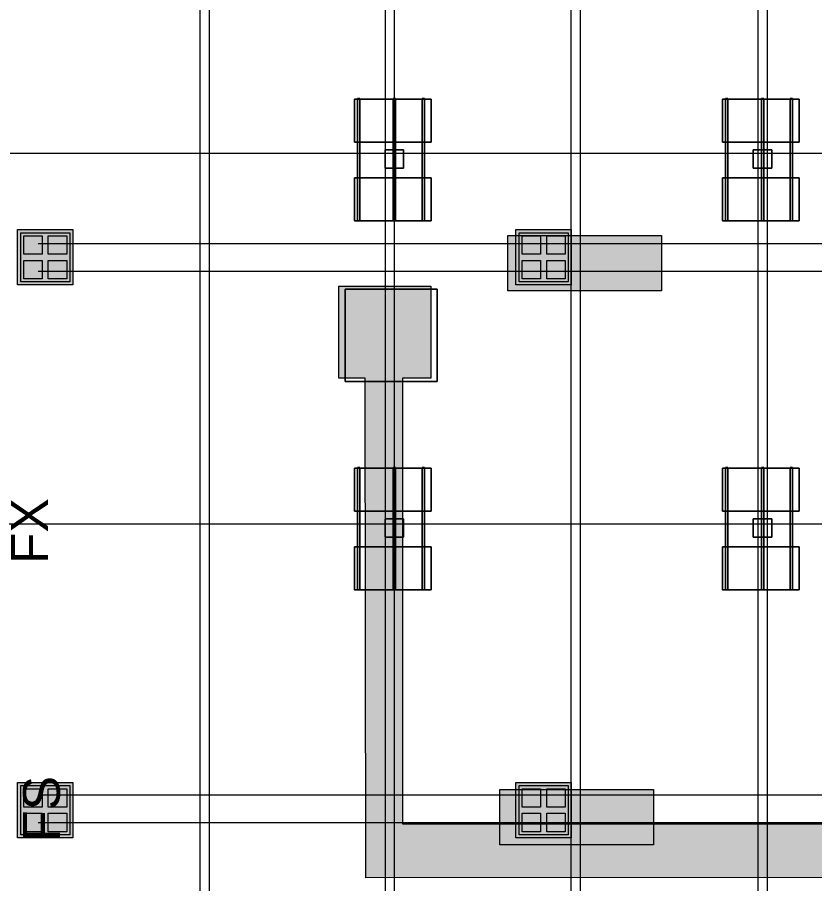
# Model space of a CAD drawing. Header units: inches. Extents: x -10671 to 1761, y -674 to 7170.
# Drawn here: x -9361 to -8842, y 1770 to 2335 of the extents above; entities that cross this region are included whole.
import ezdxf

# ---------------------------------------------------------------- set-up
doc = ezdxf.new("R2010")
doc.units = ezdxf.units.IN
doc.header["$LTSCALE"] = 19.2
doc.header["$MEASUREMENT"] = 0
for name, color, linetype, lineweight, true_color in [('DWG-bldg-utility box', 3, 'Continuous', 18, 0x00ff00), ('Venue-Ceiling-HVAC', 7, 'Continuous', 5, 0xbbbbbb), ('Venue-Fire Apparatus and Text', 1, 'Continuous', 5, 0xff0000), ('Venue-NO HANG ZONE', 7, 'Continuous', 15, 0xdd0000), ('Venue-Rigging Steel-High', 7, 'Continuous', 5, 0x800000), ('Venue-Rigging Steel-Low', 7, 'Continuous', 5, 0x0000dd)]:
    doc.layers.add(name, color=color, linetype=linetype, lineweight=lineweight, true_color=true_color)
for name, color, linetype, lineweight in [('Venue-Ceiling-Lights', 7, 'Continuous', 5), ('Venue-Ceiling-Lights Circuits', 7, 'Continuous', 5), ('Venue-Floor Pockets', 7, 'Continuous', 5)]:
    doc.layers.add(name, color=color, linetype=linetype, lineweight=lineweight)
doc.styles.add('Arial', font='Arial')

# ---------------------------------------------------------------- blocks, each defined once
blk = doc.blocks.new('FLOORBOX')
at = {"layer": 'Venue-Floor Pockets', "linetype": 'Continuous', "lineweight": 0, "true_color": 0xaaaaaa}
blk.add_hatch(color=253, dxfattribs=at).paths.add_polyline_path([(-18, 18), (18, 18), (18, -18), (-18, -18)])
at = {"layer": 'Venue-Floor Pockets', "linetype": 'Continuous', "lineweight": 0, "true_color": 0xbbbbbb}
blk.add_hatch(color=9, dxfattribs=at).paths.add_polyline_path([(-16, 16), (16, 16), (16, -16), (-16, -16)])
at = {"layer": 'Venue-Floor Pockets', "linetype": 'Continuous', "lineweight": 0, "true_color": 0xdddddd}
for points in [[(-14, 14), (-2, 14), (-2, 2), (-14, 2)], [(2, 14), (14, 14), (14, 2), (2, 2)], [(-14, -2), (-2, -2), (-2, -14), (-14, -14)], [(2, -2), (14, -2), (14, -14), (2, -14)]]:
    blk.add_hatch(color=254, dxfattribs=at).paths.add_polyline_path(points)
at = {"layer": 'Venue-Floor Pockets', "color": 7, "linetype": 'Continuous', "lineweight": 5, "flags": 128}
for points in [[(-18, 18), (18, 18), (18, -18), (-18, -18)], [(-16, 16), (16, 16), (16, -16), (-16, -16)], [(-14, 14), (-2, 14), (-2, 2), (-14, 2)], [(2, 14), (14, 14), (14, 2), (2, 2)], [(-14, -2), (-2, -2), (-2, -14), (-14, -14)], [(2, -2), (14, -2), (14, -14), (2, -14)]]:
    blk.add_lwpolyline(points, close=True, dxfattribs=at)
blk = doc.blocks.new('Group-60-1')
at = {"layer": 'Venue-Ceiling-Lights', "color": 7, "linetype": 'Continuous', "lineweight": 5}
for points in [[(-9141.5, 2202.11, 355.98), (-9141.5, 2202.11, 359.98), (-9141.5, 2230.11, 359.98), (-9141.5, 2230.11, 355.98)], [(-9141.5, 2230.11, 355.98), (-9141.5, 2230.11, 359.98), (-9091.5, 2230.11, 359.98), (-9091.5, 2230.11, 355.98)], [(-9091.5, 2230.11, 359.98), (-9141.5, 2230.11, 359.98), (-9141.5, 2202.11, 359.98), (-9091.5, 2202.11, 359.98)], [(-9091.5, 2202.11, 355.98), (-9141.5, 2202.11, 355.98), (-9141.5, 2230.11, 355.98), (-9091.5, 2230.11, 355.98)], [(-9091.5, 2230.11, 355.98), (-9091.5, 2230.11, 359.98), (-9091.5, 2202.11, 359.98), (-9091.5, 2202.11, 355.98)], [(-9091.5, 2202.11, 355.98), (-9091.5, 2202.11, 359.98), (-9141.5, 2202.11, 359.98), (-9141.5, 2202.11, 355.98)]]:
    blk.add_3dface(points, dxfattribs=at)
blk = doc.blocks.new('Group-61-1')
at = {"layer": 'Venue-Ceiling-Lights', "color": 7, "linetype": 'Continuous', "lineweight": 5}
for points in [[(-9097.35, 2202.11, 360.05), (-9097.35, 2202.11, 361.05), (-9097.35, 2281.7, 361.05), (-9097.35, 2281.7, 360.05)], [(-9097.35, 2281.7, 360.05), (-9097.35, 2281.7, 361.05), (-9095.85, 2281.7, 361.05), (-9095.85, 2281.7, 360.05)], [(-9095.85, 2281.7, 361.05), (-9097.35, 2281.7, 361.05), (-9097.35, 2202.11, 361.05), (-9095.85, 2202.11, 361.05)], [(-9095.85, 2202.11, 360.05), (-9097.35, 2202.11, 360.05), (-9097.35, 2281.7, 360.05), (-9095.85, 2281.7, 360.05)], [(-9095.85, 2281.7, 360.05), (-9095.85, 2281.7, 361.05), (-9095.85, 2202.11, 361.05), (-9095.85, 2202.11, 360.05)], [(-9095.85, 2202.11, 360.05), (-9095.85, 2202.11, 361.05), (-9097.35, 2202.11, 361.05), (-9097.35, 2202.11, 360.05)]]:
    blk.add_3dface(points, dxfattribs=at)
blk = doc.blocks.new('Group-62-1')
at = {"layer": 'Venue-Ceiling-Lights', "color": 7, "linetype": 'Continuous', "lineweight": 5}
for points in [[(-9116.17, 2202.11, 360.05), (-9116.17, 2202.11, 361.05), (-9116.17, 2281.7, 361.05), (-9116.17, 2281.7, 360.05)], [(-9116.17, 2281.7, 360.05), (-9116.17, 2281.7, 361.05), (-9114.67, 2281.7, 361.05), (-9114.67, 2281.7, 360.05)], [(-9114.67, 2281.7, 361.05), (-9116.17, 2281.7, 361.05), (-9116.17, 2202.11, 361.05), (-9114.67, 2202.11, 361.05)], [(-9114.67, 2202.11, 360.05), (-9116.17, 2202.11, 360.05), (-9116.17, 2281.7, 360.05), (-9114.67, 2281.7, 360.05)], [(-9114.67, 2281.7, 360.05), (-9114.67, 2281.7, 361.05), (-9114.67, 2202.11, 361.05), (-9114.67, 2202.11, 360.05)], [(-9114.67, 2202.11, 360.05), (-9114.67, 2202.11, 361.05), (-9116.17, 2202.11, 361.05), (-9116.17, 2202.11, 360.05)]]:
    blk.add_3dface(points, dxfattribs=at)
blk = doc.blocks.new('Group-63-1')
at = {"layer": 'Venue-Ceiling-Lights', "color": 7, "linetype": 'Continuous', "lineweight": 5}
for points in [[(-9139.44, 2202.11, 360.05), (-9139.44, 2202.11, 361.05), (-9139.44, 2281.7, 361.05), (-9139.44, 2281.7, 360.05)], [(-9139.44, 2281.7, 360.05), (-9139.44, 2281.7, 361.05), (-9137.94, 2281.7, 361.05), (-9137.94, 2281.7, 360.05)], [(-9137.94, 2281.7, 361.05), (-9139.44, 2281.7, 361.05), (-9139.44, 2202.11, 361.05), (-9137.94, 2202.11, 361.05)], [(-9137.94, 2202.11, 360.05), (-9139.44, 2202.11, 360.05), (-9139.44, 2281.7, 360.05), (-9137.94, 2281.7, 360.05)], [(-9137.94, 2281.7, 360.05), (-9137.94, 2281.7, 361.05), (-9137.94, 2202.11, 361.05), (-9137.94, 2202.11, 360.05)], [(-9137.94, 2202.11, 360.05), (-9137.94, 2202.11, 361.05), (-9139.44, 2202.11, 361.05), (-9139.44, 2202.11, 360.05)]]:
    blk.add_3dface(points, dxfattribs=at)
blk = doc.blocks.new('Group-64-1')
at = {"layer": 'Venue-Ceiling-Lights', "color": 7, "linetype": 'Continuous', "lineweight": 5}
for points in [[(-9141.5, 2253.26, 355.98), (-9141.5, 2253.26, 359.98), (-9141.5, 2281.26, 359.98), (-9141.5, 2281.26, 355.98)], [(-9141.5, 2281.26, 355.98), (-9141.5, 2281.26, 359.98), (-9091.5, 2281.26, 359.98), (-9091.5, 2281.26, 355.98)], [(-9091.5, 2281.26, 359.98), (-9141.5, 2281.26, 359.98), (-9141.5, 2253.26, 359.98), (-9091.5, 2253.26, 359.98)], [(-9091.5, 2253.26, 355.98), (-9141.5, 2253.26, 355.98), (-9141.5, 2281.26, 355.98), (-9091.5, 2281.26, 355.98)], [(-9091.5, 2281.26, 355.98), (-9091.5, 2281.26, 359.98), (-9091.5, 2253.26, 359.98), (-9091.5, 2253.26, 355.98)], [(-9091.5, 2253.26, 355.98), (-9091.5, 2253.26, 359.98), (-9141.5, 2253.26, 359.98), (-9141.5, 2253.26, 355.98)]]:
    blk.add_3dface(points, dxfattribs=at)
blk = doc.blocks.new('Group-65-1')
at = {"layer": 'Venue-Ceiling-Lights', "color": 7, "linetype": 'Continuous', "lineweight": 5}
for points in [[(-9121.45, 2248.35, 350), (-9121.45, 2248.35, 356), (-9109.45, 2248.35, 356), (-9109.45, 2248.35, 350)], [(-9121.45, 2236.35, 350), (-9121.45, 2236.35, 356), (-9121.45, 2248.35, 356), (-9121.45, 2248.35, 350)], [(-9109.45, 2248.35, 356), (-9121.45, 2248.35, 356), (-9121.45, 2236.35, 356), (-9109.45, 2236.35, 356)], [(-9109.45, 2236.35, 350), (-9121.45, 2236.35, 350), (-9121.45, 2248.35, 350), (-9109.45, 2248.35, 350)], [(-9109.45, 2248.35, 350), (-9109.45, 2248.35, 356), (-9109.45, 2236.35, 356), (-9109.45, 2236.35, 350)], [(-9109.45, 2236.35, 350), (-9109.45, 2236.35, 356), (-9121.45, 2236.35, 356), (-9121.45, 2236.35, 350)]]:
    blk.add_3dface(points, dxfattribs=at)
blk = doc.blocks.new('Group-66-1')
at = {"layer": 'Venue-Ceiling-Lights', "color": 7}
for name in ['Group-64-1', 'Group-63-1', 'Group-62-1', 'Group-61-1', 'Group-60-1']:
    blk.add_blockref(name, (0, 0), dxfattribs=at)
at = {"layer": 'Venue-Ceiling-Lights', "color": 1, "true_color": 0xff0000}
blk.add_blockref('Group-65-1', (0, 0), dxfattribs=at)
blk = doc.blocks.new('Group-67-1')
at = {"layer": 'Venue-Ceiling-Lights', "color": 7, "linetype": 'Continuous', "lineweight": 5}
for points in [[(-9141.5, 1961.75, 355.98), (-9141.5, 1961.75, 359.98), (-9141.5, 1989.75, 359.98), (-9141.5, 1989.75, 355.98)], [(-9141.5, 1989.75, 355.98), (-9141.5, 1989.75, 359.98), (-9091.5, 1989.75, 359.98), (-9091.5, 1989.75, 355.98)], [(-9091.5, 1989.75, 359.98), (-9141.5, 1989.75, 359.98), (-9141.5, 1961.75, 359.98), (-9091.5, 1961.75, 359.98)], [(-9091.5, 1961.75, 355.98), (-9141.5, 1961.75, 355.98), (-9141.5, 1989.75, 355.98), (-9091.5, 1989.75, 355.98)], [(-9091.5, 1989.75, 355.98), (-9091.5, 1989.75, 359.98), (-9091.5, 1961.75, 359.98), (-9091.5, 1961.75, 355.98)], [(-9091.5, 1961.75, 355.98), (-9091.5, 1961.75, 359.98), (-9141.5, 1961.75, 359.98), (-9141.5, 1961.75, 355.98)]]:
    blk.add_3dface(points, dxfattribs=at)
blk = doc.blocks.new('Group-68-1')
at = {"layer": 'Venue-Ceiling-Lights', "color": 7, "linetype": 'Continuous', "lineweight": 5}
for points in [[(-9097.35, 1961.75, 360.05), (-9097.35, 1961.75, 361.05), (-9097.35, 2041.33, 361.05), (-9097.35, 2041.33, 360.05)], [(-9097.35, 2041.33, 360.05), (-9097.35, 2041.33, 361.05), (-9095.85, 2041.33, 361.05), (-9095.85, 2041.33, 360.05)], [(-9095.85, 2041.33, 361.05), (-9097.35, 2041.33, 361.05), (-9097.35, 1961.75, 361.05), (-9095.85, 1961.75, 361.05)], [(-9095.85, 1961.75, 360.05), (-9097.35, 1961.75, 360.05), (-9097.35, 2041.33, 360.05), (-9095.85, 2041.33, 360.05)], [(-9095.85, 2041.33, 360.05), (-9095.85, 2041.33, 361.05), (-9095.85, 1961.75, 361.05), (-9095.85, 1961.75, 360.05)], [(-9095.85, 1961.75, 360.05), (-9095.85, 1961.75, 361.05), (-9097.35, 1961.75, 361.05), (-9097.35, 1961.75, 360.05)]]:
    blk.add_3dface(points, dxfattribs=at)
blk = doc.blocks.new('Group-69-1')
at = {"layer": 'Venue-Ceiling-Lights', "color": 7, "linetype": 'Continuous', "lineweight": 5}
for points in [[(-9116.17, 1961.75, 360.05), (-9116.17, 1961.75, 361.05), (-9116.17, 2041.33, 361.05), (-9116.17, 2041.33, 360.05)], [(-9116.17, 2041.33, 360.05), (-9116.17, 2041.33, 361.05), (-9114.67, 2041.33, 361.05), (-9114.67, 2041.33, 360.05)], [(-9114.67, 2041.33, 361.05), (-9116.17, 2041.33, 361.05), (-9116.17, 1961.75, 361.05), (-9114.67, 1961.75, 361.05)], [(-9114.67, 1961.75, 360.05), (-9116.17, 1961.75, 360.05), (-9116.17, 2041.33, 360.05), (-9114.67, 2041.33, 360.05)], [(-9114.67, 2041.33, 360.05), (-9114.67, 2041.33, 361.05), (-9114.67, 1961.75, 361.05), (-9114.67, 1961.75, 360.05)], [(-9114.67, 1961.75, 360.05), (-9114.67, 1961.75, 361.05), (-9116.17, 1961.75, 361.05), (-9116.17, 1961.75, 360.05)]]:
    blk.add_3dface(points, dxfattribs=at)
blk = doc.blocks.new('Group-70-1')
at = {"layer": 'Venue-Ceiling-Lights', "color": 7, "linetype": 'Continuous', "lineweight": 5}
for points in [[(-9139.44, 1961.75, 360.05), (-9139.44, 1961.75, 361.05), (-9139.44, 2041.33, 361.05), (-9139.44, 2041.33, 360.05)], [(-9139.44, 2041.33, 360.05), (-9139.44, 2041.33, 361.05), (-9137.94, 2041.33, 361.05), (-9137.94, 2041.33, 360.05)], [(-9137.94, 2041.33, 361.05), (-9139.44, 2041.33, 361.05), (-9139.44, 1961.75, 361.05), (-9137.94, 1961.75, 361.05)], [(-9137.94, 1961.75, 360.05), (-9139.44, 1961.75, 360.05), (-9139.44, 2041.33, 360.05), (-9137.94, 2041.33, 360.05)], [(-9137.94, 2041.33, 360.05), (-9137.94, 2041.33, 361.05), (-9137.94, 1961.75, 361.05), (-9137.94, 1961.75, 360.05)], [(-9137.94, 1961.75, 360.05), (-9137.94, 1961.75, 361.05), (-9139.44, 1961.75, 361.05), (-9139.44, 1961.75, 360.05)]]:
    blk.add_3dface(points, dxfattribs=at)
blk = doc.blocks.new('Group-71-1')
at = {"layer": 'Venue-Ceiling-Lights', "color": 7, "linetype": 'Continuous', "lineweight": 5}
for points in [[(-9141.5, 2012.9, 355.98), (-9141.5, 2012.9, 359.98), (-9141.5, 2040.9, 359.98), (-9141.5, 2040.9, 355.98)], [(-9141.5, 2040.9, 355.98), (-9141.5, 2040.9, 359.98), (-9091.5, 2040.9, 359.98), (-9091.5, 2040.9, 355.98)], [(-9091.5, 2040.9, 359.98), (-9141.5, 2040.9, 359.98), (-9141.5, 2012.9, 359.98), (-9091.5, 2012.9, 359.98)], [(-9091.5, 2012.9, 355.98), (-9141.5, 2012.9, 355.98), (-9141.5, 2040.9, 355.98), (-9091.5, 2040.9, 355.98)], [(-9091.5, 2040.9, 355.98), (-9091.5, 2040.9, 359.98), (-9091.5, 2012.9, 359.98), (-9091.5, 2012.9, 355.98)], [(-9091.5, 2012.9, 355.98), (-9091.5, 2012.9, 359.98), (-9141.5, 2012.9, 359.98), (-9141.5, 2012.9, 355.98)]]:
    blk.add_3dface(points, dxfattribs=at)
blk = doc.blocks.new('Group-72-1')
at = {"layer": 'Venue-Ceiling-Lights', "color": 7, "linetype": 'Continuous', "lineweight": 5}
for points in [[(-9121.45, 2007.98, 350), (-9121.45, 2007.98, 356), (-9109.45, 2007.98, 356), (-9109.45, 2007.98, 350)], [(-9121.45, 1995.98, 350), (-9121.45, 1995.98, 356), (-9121.45, 2007.98, 356), (-9121.45, 2007.98, 350)], [(-9109.45, 2007.98, 356), (-9121.45, 2007.98, 356), (-9121.45, 1995.98, 356), (-9109.45, 1995.98, 356)], [(-9109.45, 1995.98, 350), (-9121.45, 1995.98, 350), (-9121.45, 2007.98, 350), (-9109.45, 2007.98, 350)], [(-9109.45, 2007.98, 350), (-9109.45, 2007.98, 356), (-9109.45, 1995.98, 356), (-9109.45, 1995.98, 350)], [(-9109.45, 1995.98, 350), (-9109.45, 1995.98, 356), (-9121.45, 1995.98, 356), (-9121.45, 1995.98, 350)]]:
    blk.add_3dface(points, dxfattribs=at)
blk = doc.blocks.new('Group-73-1')
at = {"layer": 'Venue-Ceiling-Lights', "color": 7}
for name in ['Group-71-1', 'Group-70-1', 'Group-69-1', 'Group-68-1', 'Group-67-1']:
    blk.add_blockref(name, (0, 0), dxfattribs=at)
at = {"layer": 'Venue-Ceiling-Lights', "color": 1, "true_color": 0xff0000}
blk.add_blockref('Group-72-1', (0, 0), dxfattribs=at)
blk = doc.blocks.new('Group-165-1')
at = {"layer": 'Venue-Ceiling-Lights', "color": 7, "linetype": 'Continuous', "lineweight": 5}
for points in [[(-8901.75, 2202.11, 355.98), (-8901.75, 2202.11, 359.98), (-8901.75, 2230.11, 359.98), (-8901.75, 2230.11, 355.98)], [(-8901.75, 2230.11, 355.98), (-8901.75, 2230.11, 359.98), (-8851.75, 2230.11, 359.98), (-8851.75, 2230.11, 355.98)], [(-8851.75, 2230.11, 359.98), (-8901.75, 2230.11, 359.98), (-8901.75, 2202.11, 359.98), (-8851.75, 2202.11, 359.98)], [(-8851.75, 2202.11, 355.98), (-8901.75, 2202.11, 355.98), (-8901.75, 2230.11, 355.98), (-8851.75, 2230.11, 355.98)], [(-8851.75, 2230.11, 355.98), (-8851.75, 2230.11, 359.98), (-8851.75, 2202.11, 359.98), (-8851.75, 2202.11, 355.98)], [(-8851.75, 2202.11, 355.98), (-8851.75, 2202.11, 359.98), (-8901.75, 2202.11, 359.98), (-8901.75, 2202.11, 355.98)]]:
    blk.add_3dface(points, dxfattribs=at)
blk = doc.blocks.new('Group-166-1')
at = {"layer": 'Venue-Ceiling-Lights', "color": 7, "linetype": 'Continuous', "lineweight": 5}
for points in [[(-8857.6, 2202.11, 360.05), (-8857.6, 2202.11, 361.05), (-8857.6, 2281.7, 361.05), (-8857.6, 2281.7, 360.05)], [(-8857.6, 2281.7, 360.05), (-8857.6, 2281.7, 361.05), (-8856.1, 2281.7, 361.05), (-8856.1, 2281.7, 360.05)], [(-8856.1, 2281.7, 361.05), (-8857.6, 2281.7, 361.05), (-8857.6, 2202.11, 361.05), (-8856.1, 2202.11, 361.05)], [(-8856.1, 2202.11, 360.05), (-8857.6, 2202.11, 360.05), (-8857.6, 2281.7, 360.05), (-8856.1, 2281.7, 360.05)], [(-8856.1, 2281.7, 360.05), (-8856.1, 2281.7, 361.05), (-8856.1, 2202.11, 361.05), (-8856.1, 2202.11, 360.05)], [(-8856.1, 2202.11, 360.05), (-8856.1, 2202.11, 361.05), (-8857.6, 2202.11, 361.05), (-8857.6, 2202.11, 360.05)]]:
    blk.add_3dface(points, dxfattribs=at)
blk = doc.blocks.new('Group-167-1')
at = {"layer": 'Venue-Ceiling-Lights', "color": 7, "linetype": 'Continuous', "lineweight": 5}
for points in [[(-8876.42, 2202.11, 360.05), (-8876.42, 2202.11, 361.05), (-8876.42, 2281.7, 361.05), (-8876.42, 2281.7, 360.05)], [(-8876.42, 2281.7, 360.05), (-8876.42, 2281.7, 361.05), (-8874.92, 2281.7, 361.05), (-8874.92, 2281.7, 360.05)], [(-8874.92, 2281.7, 361.05), (-8876.42, 2281.7, 361.05), (-8876.42, 2202.11, 361.05), (-8874.92, 2202.11, 361.05)], [(-8874.92, 2202.11, 360.05), (-8876.42, 2202.11, 360.05), (-8876.42, 2281.7, 360.05), (-8874.92, 2281.7, 360.05)], [(-8874.92, 2281.7, 360.05), (-8874.92, 2281.7, 361.05), (-8874.92, 2202.11, 361.05), (-8874.92, 2202.11, 360.05)], [(-8874.92, 2202.11, 360.05), (-8874.92, 2202.11, 361.05), (-8876.42, 2202.11, 361.05), (-8876.42, 2202.11, 360.05)]]:
    blk.add_3dface(points, dxfattribs=at)
blk = doc.blocks.new('Group-168-1')
at = {"layer": 'Venue-Ceiling-Lights', "color": 7, "linetype": 'Continuous', "lineweight": 5}
for points in [[(-8899.69, 2202.11, 360.05), (-8899.69, 2202.11, 361.05), (-8899.69, 2281.7, 361.05), (-8899.69, 2281.7, 360.05)], [(-8899.69, 2281.7, 360.05), (-8899.69, 2281.7, 361.05), (-8898.19, 2281.7, 361.05), (-8898.19, 2281.7, 360.05)], [(-8898.19, 2281.7, 361.05), (-8899.69, 2281.7, 361.05), (-8899.69, 2202.11, 361.05), (-8898.19, 2202.11, 361.05)], [(-8898.19, 2202.11, 360.05), (-8899.69, 2202.11, 360.05), (-8899.69, 2281.7, 360.05), (-8898.19, 2281.7, 360.05)], [(-8898.19, 2281.7, 360.05), (-8898.19, 2281.7, 361.05), (-8898.19, 2202.11, 361.05), (-8898.19, 2202.11, 360.05)], [(-8898.19, 2202.11, 360.05), (-8898.19, 2202.11, 361.05), (-8899.69, 2202.11, 361.05), (-8899.69, 2202.11, 360.05)]]:
    blk.add_3dface(points, dxfattribs=at)
blk = doc.blocks.new('Group-169-1')
at = {"layer": 'Venue-Ceiling-Lights', "color": 7, "linetype": 'Continuous', "lineweight": 5}
for points in [[(-8901.75, 2253.26, 355.98), (-8901.75, 2253.26, 359.98), (-8901.75, 2281.26, 359.98), (-8901.75, 2281.26, 355.98)], [(-8901.75, 2281.26, 355.98), (-8901.75, 2281.26, 359.98), (-8851.75, 2281.26, 359.98), (-8851.75, 2281.26, 355.98)], [(-8851.75, 2281.26, 359.98), (-8901.75, 2281.26, 359.98), (-8901.75, 2253.26, 359.98), (-8851.75, 2253.26, 359.98)], [(-8851.75, 2253.26, 355.98), (-8901.75, 2253.26, 355.98), (-8901.75, 2281.26, 355.98), (-8851.75, 2281.26, 355.98)], [(-8851.75, 2281.26, 355.98), (-8851.75, 2281.26, 359.98), (-8851.75, 2253.26, 359.98), (-8851.75, 2253.26, 355.98)], [(-8851.75, 2253.26, 355.98), (-8851.75, 2253.26, 359.98), (-8901.75, 2253.26, 359.98), (-8901.75, 2253.26, 355.98)]]:
    blk.add_3dface(points, dxfattribs=at)
blk = doc.blocks.new('Group-170-1')
at = {"layer": 'Venue-Ceiling-Lights', "color": 7, "linetype": 'Continuous', "lineweight": 5}
for points in [[(-8881.7, 2248.35, 350), (-8881.7, 2248.35, 356), (-8869.7, 2248.35, 356), (-8869.7, 2248.35, 350)], [(-8881.7, 2236.35, 350), (-8881.7, 2236.35, 356), (-8881.7, 2248.35, 356), (-8881.7, 2248.35, 350)], [(-8869.7, 2248.35, 356), (-8881.7, 2248.35, 356), (-8881.7, 2236.35, 356), (-8869.7, 2236.35, 356)], [(-8869.7, 2236.35, 350), (-8881.7, 2236.35, 350), (-8881.7, 2248.35, 350), (-8869.7, 2248.35, 350)], [(-8869.7, 2248.35, 350), (-8869.7, 2248.35, 356), (-8869.7, 2236.35, 356), (-8869.7, 2236.35, 350)], [(-8869.7, 2236.35, 350), (-8869.7, 2236.35, 356), (-8881.7, 2236.35, 356), (-8881.7, 2236.35, 350)]]:
    blk.add_3dface(points, dxfattribs=at)
blk = doc.blocks.new('Group-171-1')
at = {"layer": 'Venue-Ceiling-Lights', "color": 7}
for name in ['Group-169-1', 'Group-168-1', 'Group-167-1', 'Group-166-1', 'Group-165-1']:
    blk.add_blockref(name, (0, 0), dxfattribs=at)
at = {"layer": 'Venue-Ceiling-Lights', "color": 1, "true_color": 0xff0000}
blk.add_blockref('Group-170-1', (0, 0), dxfattribs=at)
blk = doc.blocks.new('Group-172-1')
at = {"layer": 'Venue-Ceiling-Lights', "color": 7, "linetype": 'Continuous', "lineweight": 5}
for points in [[(-8901.75, 1961.75, 355.98), (-8901.75, 1961.75, 359.98), (-8901.75, 1989.75, 359.98), (-8901.75, 1989.75, 355.98)], [(-8901.75, 1989.75, 355.98), (-8901.75, 1989.75, 359.98), (-8851.75, 1989.75, 359.98), (-8851.75, 1989.75, 355.98)], [(-8851.75, 1989.75, 359.98), (-8901.75, 1989.75, 359.98), (-8901.75, 1961.75, 359.98), (-8851.75, 1961.75, 359.98)], [(-8851.75, 1961.75, 355.98), (-8901.75, 1961.75, 355.98), (-8901.75, 1989.75, 355.98), (-8851.75, 1989.75, 355.98)], [(-8851.75, 1989.75, 355.98), (-8851.75, 1989.75, 359.98), (-8851.75, 1961.75, 359.98), (-8851.75, 1961.75, 355.98)], [(-8851.75, 1961.75, 355.98), (-8851.75, 1961.75, 359.98), (-8901.75, 1961.75, 359.98), (-8901.75, 1961.75, 355.98)]]:
    blk.add_3dface(points, dxfattribs=at)
blk = doc.blocks.new('Group-173-1')
at = {"layer": 'Venue-Ceiling-Lights', "color": 7, "linetype": 'Continuous', "lineweight": 5}
for points in [[(-8857.6, 1961.75, 360.05), (-8857.6, 1961.75, 361.05), (-8857.6, 2041.33, 361.05), (-8857.6, 2041.33, 360.05)], [(-8857.6, 2041.33, 360.05), (-8857.6, 2041.33, 361.05), (-8856.1, 2041.33, 361.05), (-8856.1, 2041.33, 360.05)], [(-8856.1, 2041.33, 361.05), (-8857.6, 2041.33, 361.05), (-8857.6, 1961.75, 361.05), (-8856.1, 1961.75, 361.05)], [(-8856.1, 1961.75, 360.05), (-8857.6, 1961.75, 360.05), (-8857.6, 2041.33, 360.05), (-8856.1, 2041.33, 360.05)], [(-8856.1, 2041.33, 360.05), (-8856.1, 2041.33, 361.05), (-8856.1, 1961.75, 361.05), (-8856.1, 1961.75, 360.05)], [(-8856.1, 1961.75, 360.05), (-8856.1, 1961.75, 361.05), (-8857.6, 1961.75, 361.05), (-8857.6, 1961.75, 360.05)]]:
    blk.add_3dface(points, dxfattribs=at)
blk = doc.blocks.new('Group-174-1')
at = {"layer": 'Venue-Ceiling-Lights', "color": 7, "linetype": 'Continuous', "lineweight": 5}
for points in [[(-8876.42, 1961.75, 360.05), (-8876.42, 1961.75, 361.05), (-8876.42, 2041.33, 361.05), (-8876.42, 2041.33, 360.05)], [(-8876.42, 2041.33, 360.05), (-8876.42, 2041.33, 361.05), (-8874.92, 2041.33, 361.05), (-8874.92, 2041.33, 360.05)], [(-8874.92, 2041.33, 361.05), (-8876.42, 2041.33, 361.05), (-8876.42, 1961.75, 361.05), (-8874.92, 1961.75, 361.05)], [(-8874.92, 1961.75, 360.05), (-8876.42, 1961.75, 360.05), (-8876.42, 2041.33, 360.05), (-8874.92, 2041.33, 360.05)], [(-8874.92, 2041.33, 360.05), (-8874.92, 2041.33, 361.05), (-8874.92, 1961.75, 361.05), (-8874.92, 1961.75, 360.05)], [(-8874.92, 1961.75, 360.05), (-8874.92, 1961.75, 361.05), (-8876.42, 1961.75, 361.05), (-8876.42, 1961.75, 360.05)]]:
    blk.add_3dface(points, dxfattribs=at)
blk = doc.blocks.new('Group-175-1')
at = {"layer": 'Venue-Ceiling-Lights', "color": 7, "linetype": 'Continuous', "lineweight": 5}
for points in [[(-8899.69, 1961.75, 360.05), (-8899.69, 1961.75, 361.05), (-8899.69, 2041.33, 361.05), (-8899.69, 2041.33, 360.05)], [(-8899.69, 2041.33, 360.05), (-8899.69, 2041.33, 361.05), (-8898.19, 2041.33, 361.05), (-8898.19, 2041.33, 360.05)], [(-8898.19, 2041.33, 361.05), (-8899.69, 2041.33, 361.05), (-8899.69, 1961.75, 361.05), (-8898.19, 1961.75, 361.05)], [(-8898.19, 1961.75, 360.05), (-8899.69, 1961.75, 360.05), (-8899.69, 2041.33, 360.05), (-8898.19, 2041.33, 360.05)], [(-8898.19, 2041.33, 360.05), (-8898.19, 2041.33, 361.05), (-8898.19, 1961.75, 361.05), (-8898.19, 1961.75, 360.05)], [(-8898.19, 1961.75, 360.05), (-8898.19, 1961.75, 361.05), (-8899.69, 1961.75, 361.05), (-8899.69, 1961.75, 360.05)]]:
    blk.add_3dface(points, dxfattribs=at)
blk = doc.blocks.new('Group-176-1')
at = {"layer": 'Venue-Ceiling-Lights', "color": 7, "linetype": 'Continuous', "lineweight": 5}
for points in [[(-8901.75, 2012.9, 355.98), (-8901.75, 2012.9, 359.98), (-8901.75, 2040.9, 359.98), (-8901.75, 2040.9, 355.98)], [(-8901.75, 2040.9, 355.98), (-8901.75, 2040.9, 359.98), (-8851.75, 2040.9, 359.98), (-8851.75, 2040.9, 355.98)], [(-8851.75, 2040.9, 359.98), (-8901.75, 2040.9, 359.98), (-8901.75, 2012.9, 359.98), (-8851.75, 2012.9, 359.98)], [(-8851.75, 2012.9, 355.98), (-8901.75, 2012.9, 355.98), (-8901.75, 2040.9, 355.98), (-8851.75, 2040.9, 355.98)], [(-8851.75, 2040.9, 355.98), (-8851.75, 2040.9, 359.98), (-8851.75, 2012.9, 359.98), (-8851.75, 2012.9, 355.98)], [(-8851.75, 2012.9, 355.98), (-8851.75, 2012.9, 359.98), (-8901.75, 2012.9, 359.98), (-8901.75, 2012.9, 355.98)]]:
    blk.add_3dface(points, dxfattribs=at)
blk = doc.blocks.new('Group-177-1')
at = {"layer": 'Venue-Ceiling-Lights', "color": 7, "linetype": 'Continuous', "lineweight": 5}
for points in [[(-8881.7, 2007.98, 350), (-8881.7, 2007.98, 356), (-8869.7, 2007.98, 356), (-8869.7, 2007.98, 350)], [(-8881.7, 1995.98, 350), (-8881.7, 1995.98, 356), (-8881.7, 2007.98, 356), (-8881.7, 2007.98, 350)], [(-8869.7, 2007.98, 356), (-8881.7, 2007.98, 356), (-8881.7, 1995.98, 356), (-8869.7, 1995.98, 356)], [(-8869.7, 1995.98, 350), (-8881.7, 1995.98, 350), (-8881.7, 2007.98, 350), (-8869.7, 2007.98, 350)], [(-8869.7, 2007.98, 350), (-8869.7, 2007.98, 356), (-8869.7, 1995.98, 356), (-8869.7, 1995.98, 350)], [(-8869.7, 1995.98, 350), (-8869.7, 1995.98, 356), (-8881.7, 1995.98, 356), (-8881.7, 1995.98, 350)]]:
    blk.add_3dface(points, dxfattribs=at)
blk = doc.blocks.new('Group-178-1')
at = {"layer": 'Venue-Ceiling-Lights', "color": 7}
for name in ['Group-176-1', 'Group-175-1', 'Group-174-1', 'Group-173-1', 'Group-172-1']:
    blk.add_blockref(name, (0, 0), dxfattribs=at)
at = {"layer": 'Venue-Ceiling-Lights', "color": 1, "true_color": 0xff0000}
blk.add_blockref('Group-177-1', (0, 0), dxfattribs=at)
blk = doc.blocks.new('Group-1329-1')
at = {"layer": 'Venue-Ceiling-HVAC'}
for points in [[(-9147.52, 2097.52, 360.05), (-9147.52, 2097.52, 390.05), (-9147.52, 2157.52, 390.05), (-9147.52, 2157.52, 360.05)], [(-9147.52, 2157.52, 360.05), (-9147.52, 2157.52, 390.05), (-9087.52, 2157.52, 390.05), (-9087.52, 2157.52, 360.05)], [(-9147.52, 2097.52, 360.05), (-9147.52, 2157.52, 360.05), (-9087.52, 2157.52, 360.05), (-9087.52, 2097.52, 360.05)], [(-9147.52, 2097.52, 390.05), (-9147.52, 2157.52, 390.05), (-9087.52, 2157.52, 390.05), (-9087.52, 2097.52, 390.05)], [(-9087.52, 2157.52, 360.05), (-9087.52, 2157.52, 390.05), (-9087.52, 2097.52, 390.05), (-9087.52, 2097.52, 360.05)], [(-9087.52, 2097.52, 360.05), (-9087.52, 2097.52, 390.05), (-9147.52, 2097.52, 390.05), (-9147.52, 2097.52, 360.05)]]:
    blk.add_3dface(points, dxfattribs=at)
blk = doc.blocks.new('Group-1331-1')
at = {"layer": 'Venue-Ceiling-HVAC'}
blk.add_blockref('Group-1329-1', (0, 0), dxfattribs=at)

msp = doc.modelspace()

# ---------------------------------------------------------------- hatches: boundary and pattern name
at = {"layer": 'Venue-Ceiling-HVAC', "linetype": 'Continuous', "lineweight": 0, "true_color": 0xbbbbbb}
msp.add_hatch(color=9, dxfattribs=at).paths.add_polyline_path([(-9134.1, 1774.24), (-9134.5, 2099.56), (-9151.65, 2099.56), (-9151.65, 2159.52), (-9091.65, 2159.52), (-9091.65, 2099.55), (-9110.09, 2099.55), (-9110.09, 1809.35), (-8600.43, 1809.35), (-8600.43, 2098.45), (-8618.05, 2098.45), (-8618.05, 2158.4), (-8558.01, 2158.4), (-8558.01, 2098.45), (-8577.42, 2098.45), (-8577.42, 1809.34), (-8048.86, 1809.34), (-8048.86, 2099.11), (-8066.67, 2099.11), (-8066.67, 2159.34), (-8006.73, 2159.31), (-8006.73, 2099.31), (-8025.87, 2099.31), (-8025.87, 1809.33), (-7495.97, 1809.33), (-7495.97, 2099.58), (-7513.98, 2099.58), (-7513.98, 2159.73), (-7453.99, 2159.73), (-7453.99, 2099.58), (-7472.95, 2099.58), (-7472.95, 1809.26), (-6960.42, 1809.25), (-6960.52, 2097.23), (-6979.44, 2097.24), (-6979.34, 2157.18), (-6919.39, 2157.18), (-6919.39, 2097.27), (-6937.54, 2097.27), (-6937.47, 1808.82), (-6449.6, 1809.69), (-6449.6, 2099.72), (-6468.09, 2099.72), (-6468.09, 2160.15), (-6408.1, 2160.15), (-6408.1, 2099.72), (-6426.61, 2099.72), (-6426.55, 1809.87), (-6301.72, 1810.16), (-6301.78, 1774.83)])
at = {"layer": 'Venue-NO HANG ZONE', "linetype": 'Continuous', "lineweight": 0}
for points in [[(-9041.57, 2156.48), (-9041.57, 2192.48), (-8941.57, 2192.48), (-8941.57, 2156.48)], [(-9046.78, 1795.74), (-9046.78, 1831.74), (-8946.78, 1831.74), (-8946.78, 1795.74)]]:
    msp.add_hatch(color=7, dxfattribs=at).paths.add_polyline_path(points)

# ---------------------------------------------------------------- linework, layer by layer
at = {"layer": 'Venue-Ceiling-HVAC', "flags": 128}
msp.add_lwpolyline([(-6301.78, 1774.83), (-9134.1, 1774.24), (-9134.5, 2099.56), (-9151.65, 2099.56), (-9151.65, 2159.52), (-9091.65, 2159.52), (-9091.65, 2099.55), (-9110.09, 2099.55), (-9110.09, 1809.35), (-8600.43, 1809.35), (-8600.43, 2098.45), (-8618.05, 2098.45), (-8618.05, 2158.4), (-8558.01, 2158.4), (-8558.01, 2098.45), (-8577.42, 2098.45), (-8577.42, 1809.34), (-8048.86, 1809.34)], dxfattribs=at)
at = {"layer": 'Venue-Ceiling-Lights Circuits', "color": 7, "linetype": 'Continuous', "lineweight": 5}
for p, q in [((-9940.79, 2246.17), (-6227.6, 2246.17)), ((-9940.79, 2004.66), (-6216.64, 2004.66))]:
    msp.add_line(p, q, dxfattribs=at)
at = {"layer": 'Venue-NO HANG ZONE', "flags": 128}
for points in [[(-9041.57, 2156.48), (-9041.57, 2192.48), (-8941.57, 2192.48), (-8941.57, 2156.48)], [(-9046.78, 1795.74), (-9046.78, 1831.74), (-8946.78, 1831.74), (-8946.78, 1795.74)]]:
    msp.add_lwpolyline(points, close=True, dxfattribs=at)
at = {"layer": 'Venue-Rigging Steel-High'}
for p, q in [((-9241.93, 397.51), (-9241.93, 3975.51)), ((-9235.93, 397.51), (-9235.93, 3975.51)), ((-9121.35, 397.51), (-9121.35, 3975.51)), ((-9115.35, 397.51), (-9115.35, 3975.51)), ((-9000.34, 397.51), (-9000.34, 3975.62)), ((-9000.34, 397.51), (-9000.34, 3975.62)), ((-8994.34, 397.51), (-8994.34, 3975.62)), ((-8994.34, 397.51), (-8994.34, 3975.62)), ((-8878.44, 397.51), (-8878.44, 3975.62)), ((-8872.44, 397.51), (-8872.44, 3975.62))]:
    msp.add_line(p, q, dxfattribs=at)
at = {"layer": 'Venue-Rigging Steel-Low'}
for p, q in [((-6848.73, 2186.97), (-9347.48, 2186.97)), ((-6848.73, 2168.97), (-9347.48, 2168.97)), ((-6848.73, 1827.98), (-9347.48, 1827.98)), ((-6848.73, 1809.98), (-9347.48, 1809.98))]:
    msp.add_line(p, q, dxfattribs=at)

# ---------------------------------------------------------------- block references
at = {"layer": 'DWG-bldg-utility box', "rotation": 90}
for p in [(-9342.87, 2178.29), (-9018.26, 2178.29), (-9342.87, 1818.29), (-9018.26, 1818.29)]:
    msp.add_blockref('FLOORBOX', p, dxfattribs=at)
at = {"layer": 'Venue-Ceiling-HVAC'}
msp.add_blockref('Group-1331-1', (0, 0), dxfattribs=at)
at = {"layer": 'Venue-Ceiling-Lights', "color": 7}
for name in ['Group-66-1', 'Group-171-1', 'Group-73-1', 'Group-178-1']:
    msp.add_blockref(name, (0, 0), dxfattribs=at)

# ---------------------------------------------------------------- texts
at = {"layer": 'Venue-Fire Apparatus and Text', "char_height": 24, "rotation": 90, "line_spacing_factor": 0.970891, "style": 'Arial'}
for s, insert, attachment_point in [('FX', (-9353.13, 2000), 5), ('FS', (-9357.34, 1797.76), 1)]:
    msp.add_mtext(s, dxfattribs=dict(at, insert=insert, attachment_point=attachment_point))

doc.saveas('drawing.dxf')
